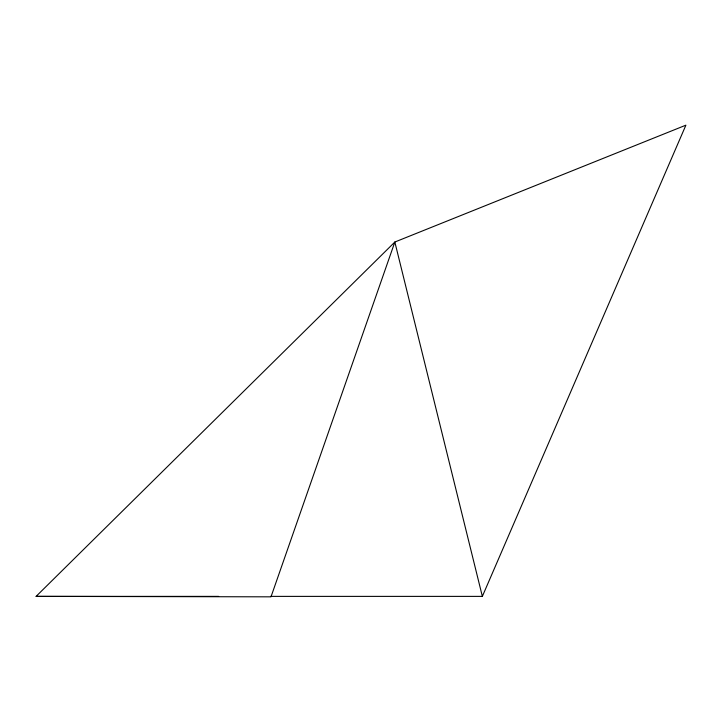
<?xml version="1.0" encoding="UTF-8"?>
<svg xmlns="http://www.w3.org/2000/svg" width="722" height="722" viewBox="0 0 722 722"><rect width="100%" height="100%" fill="white"/><g stroke="black" fill="none" stroke-linecap="round" stroke-linejoin="round"><path stroke-width="1.08" d="M482.35 596.381L685.9 125.168L394.844 242.023L36.1 596.381L271.003 596.832L394.844 242.023L482.35 596.381L270.497 596.381M36.1 596.381L218.658 596.381"/></g></svg>
